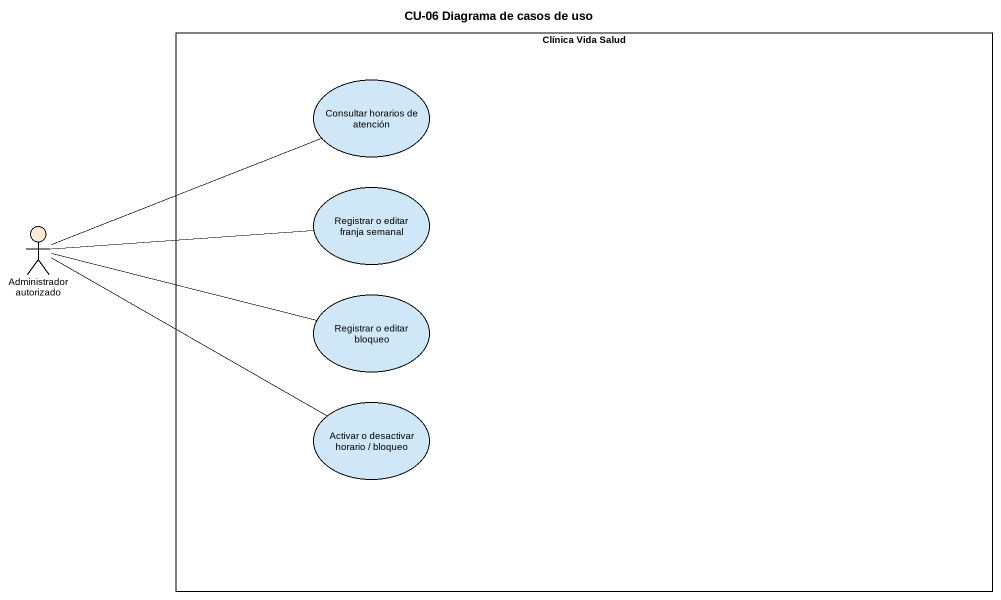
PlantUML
@startuml
title CU-06 Diagrama de casos de uso
rectangle "Clínica Vida Salud" as Clínica_Vida_Salud #FFFFFF {
  usecase "Consultar horarios de atención" as Consultar_horarios_de #CFE7F7
  usecase "Registrar o editar franja semanal" as Registrar_o_editar_franja #CFE7F7
  usecase "Registrar o editar bloqueo" as Registrar_o_editar_bloqueo #CFE7F7
  usecase "Activar o desactivar horario / bloqueo" as Activar_o_desactivar #CFE7F7
}
actor "Administrador autorizado" as Administrador_autorizado #FFEAD7
Administrador_autorizado -right- Consultar_horarios_de
Administrador_autorizado -right- Registrar_o_editar_franja
Administrador_autorizado -right- Registrar_o_editar_bloqueo
Administrador_autorizado -right- Activar_o_desactivar
@enduml
